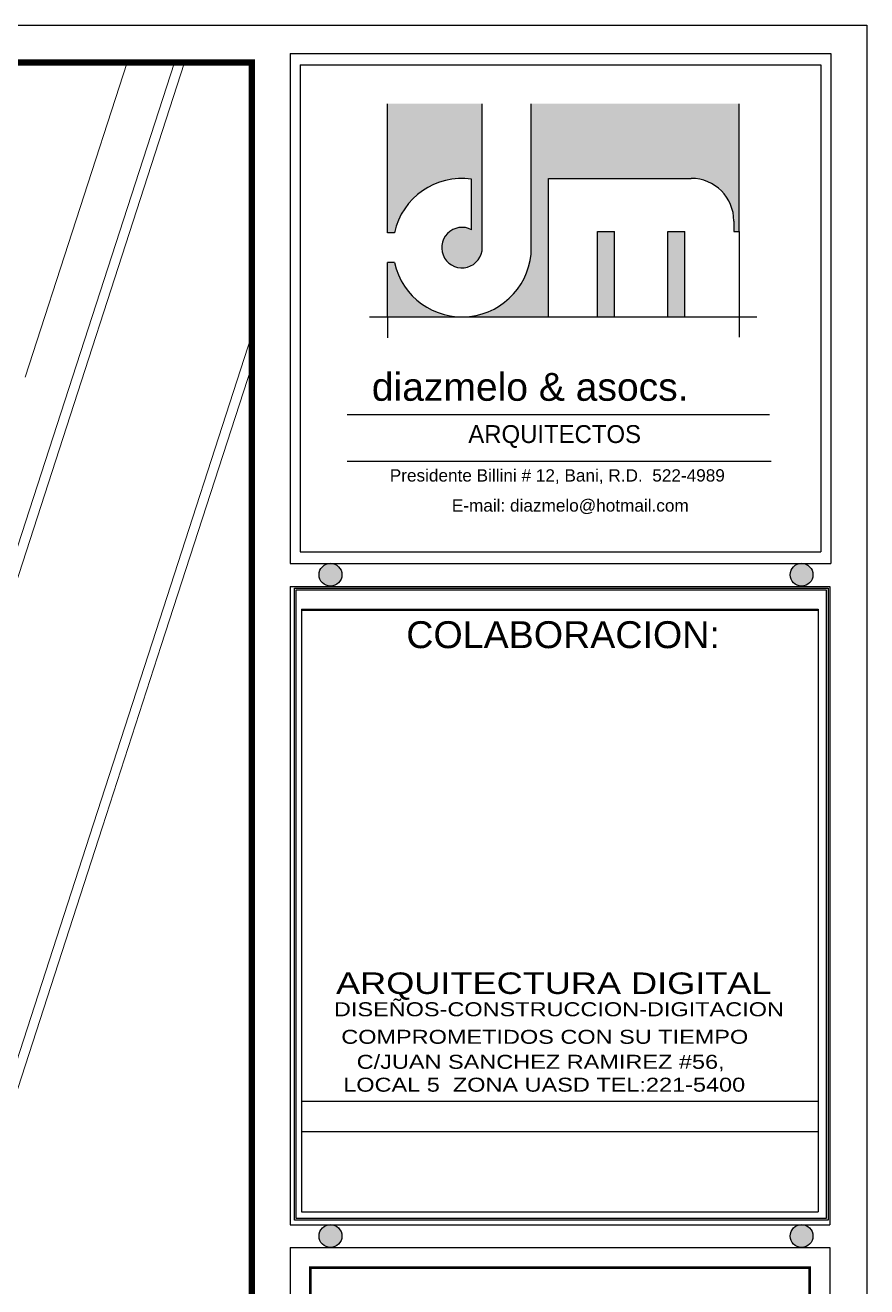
# Model space of a CAD drawing. Header units: feet. Extents: x 1019 to 2236, y -546 to 122.
# Drawn here: x 1126.45 to 1139.54, y -509.61 to -489.98 of the extents above; entities that cross this region are included whole.
import ezdxf
from ezdxf.enums import TextEntityAlignment as Align

# ---------------------------------------------------------------- set-up
doc = ezdxf.new("R2010")
doc.units = ezdxf.units.FT
doc.header["$LTSCALE"] = 0.05
doc.header["$MEASUREMENT"] = 0
doc.layers.add('A-GENM', color=8, linetype='Continuous', lineweight=9)
for name, color, linetype in [('HOJA', 7, 'Continuous'), ('MARCO', 1, 'Continuous'), ('TARGETA', 7, 'Continuous'), ('TEXTO', 2, 'Continuous'), ('textos', 7, 'Continuous'), ('TEXXT', 2, 'Continuous')]:
    doc.layers.add(name, color=color, linetype=linetype)
doc.styles.add('DAMIAN', font='arial.ttf', dxfattribs={"height": 0.12})
doc.styles.get("Standard").update_dxf_attribs({"font": 'arial.ttf'})

# ---------------------------------------------------------------- blocks, each defined once
blk = doc.blocks.new('A$C6FFE63EF')
at = {"layer": 'TEXTO', "ltscale": 0.05}
h = blk.add_hatch(color=256, dxfattribs=at)
h.paths.add_polyline_path([(1.3194, 2.8698), (1.3194, 2.4792, 3.622679), (1.4014, 2.3421), (1.4014, 3.4489), (0.6717, 3.4489), (0.6717, 2.4568), (0.7252, 2.4568, -0.391497)])
h.paths.add_polyline_path([(1.2457, 1.8091, -0.351969), (0.7252, 2.2273), (0.6717, 2.2273), (0.6717, 1.8091)])
h.paths.add_polyline_path([(1.9098, 2.875), (3.0084, 2.875, -0.414214), (3.3364, 2.547), (3.3364, 2.4661), (3.3774, 2.4661), (3.3774, 3.4489), (1.7786, 3.4489), (1.7786, 2.3421, -0.414214), (1.2457, 1.8091), (1.9098, 1.8091)])
h.paths.add_polyline_path([(2.4181, 2.465), (2.2869, 2.465), (2.2869, 1.8091), (2.4181, 1.8091)], flags=17)
h.paths.add_polyline_path([(2.9592, 2.465), (2.828, 2.465), (2.828, 1.8091), (2.9592, 1.8091)], flags=17)
for p, q in [((0.6714, 2.4562), (0.6714, 3.4482)), ((1.4011, 2.3414), (1.4011, 3.4482)), ((1.7783, 2.3414), (1.7783, 3.4482)), ((3.3771, 2.4654), (3.3771, 3.4482)), ((1.3191, 2.4786), (1.3191, 2.8692)), ((1.9095, 1.8084), (1.9095, 2.8743)), ((1.9095, 2.8743), (3.0081, 2.8743)), ((3.3361, 2.5463), (3.3361, 2.4654)), ((0.7249, 2.4562), (0.6714, 2.4562)), ((2.2866, 1.8084), (2.2866, 2.4644)), ((2.2866, 2.4644), (2.4178, 2.4644)), ((2.4178, 1.8084), (2.4178, 2.4644)), ((2.8277, 1.8084), (2.8277, 2.4644)), ((2.8277, 2.4644), (2.9589, 2.4644)), ((2.9589, 1.8084), (2.9589, 2.4644)), ((3.3361, 2.4654), (3.3771, 2.4654)), ((3.3771, 2.4654), (3.3771, 1.6532)), ((0.6714, 1.8084), (0.6714, 2.2266)), ((0.7249, 2.2266), (0.6714, 2.2266)), ((0.5343, 1.8084), (3.5121, 1.8084)), ((0.6714, 1.8084), (0.6714, 1.647)), ((0.3624, 1.0575), (3.6096, 1.0575)), ((0.3624, 0.6981), (3.6224, 0.6981))]:
    blk.add_line(p, q, dxfattribs=at)
for centre, radius, start, end in [((1.2454, 2.3414), 0.5329, 82.04117, 167.56191), ((3.0081, 2.5463), 0.328, 0, 90), ((1.2454, 2.3414), 0.1558, 61.72629, 0), ((1.2454, 2.3414), 0.5329, 192.43809, 0)]:
    blk.add_arc(centre, radius, start, end, dxfattribs=at)
at = {"layer": 'TEXTO', "ltscale": 0.3, "width": 13.011413, "attachment_point": 1}
for s, insert, char_height in [('{\\fSwis721 Blk BT|b0|i0|c0|p34;diazmelo & asocs.}', (0.5516, 1.3777), 0.214894), ('{\\fComic Sans MS|b0|i0|c0|p66;ARQUITECTOS}', (1.2935, 0.9754), 0.137532), ('{\\fArial|b0|i0|c0|p34;Presidente Billini # 12, Bani, R.D.  522-4989}', (0.6897, 0.6358), 0.094553), ('{\\fArial|b0|i0|c0|p34;E-mail: diazmelo@hotmail.com}', (1.1668, 0.4046), 0.094553)]:
    blk.add_mtext(s, dxfattribs=dict(at, insert=insert, char_height=char_height))

msp = doc.modelspace()

# ---------------------------------------------------------------- hatches: boundary and pattern name
at = {"layer": 'textos'}
h = msp.add_hatch(color=7, dxfattribs=at)
h.paths.add_polyline_path([(1131.377, -498.531, 1), (1131.022, -498.531, 1)])
h.paths.add_polyline_path([(1138.703, -498.531, 1), (1138.348, -498.531, 1)])
h = msp.add_hatch(color=7, dxfattribs=at)
h.paths.add_polyline_path([(1131.377, -508.823, 1), (1131.022, -508.823, 1)])
h.paths.add_polyline_path([(1138.703, -508.823, 1), (1138.348, -508.823, 1)])

# ---------------------------------------------------------------- linework, layer by layer
at = {"layer": 'A-GENM'}
for points in [[(1122.257, -510.681), (1122.549, -509.779), (1125.18, -501.655), (1126.094, -498.833), (1128.774, -490.558)], [(1122.4, -510.727), (1122.692, -509.825), (1125.323, -501.701), (1126.236, -498.88), (1128.931, -490.558)], [(1126.452, -495.455), (1128.038, -490.558)]]:
    msp.add_lwpolyline(points, dxfattribs=at)
for points in [[(1124.312, -510.827, 0.213422), (1125.05, -510.009), (1127.511, -502.409), (1128.424, -499.588), (1129.976, -494.796)], [(1124.252, -511.012, 0.236068), (1125.193, -510.055), (1127.654, -502.456), (1128.567, -499.634), (1129.976, -495.283)]]:
    msp.add_lwpolyline(points, format="xyb", dxfattribs=at)
at = {"layer": 'HOJA', "color": 17, "linetype": 'Continuous'}
for p, q in [((1130.751, -506.724), (1138.786, -506.724)), ((1130.751, -507.194), (1138.786, -507.194))]:
    msp.add_line(p, q, dxfattribs=at)
at = {"layer": 'MARCO'}
msp.add_lwpolyline([(1053.536, -489.979), (1139.54, -489.979), (1139.54, -545.982), (1053.536, -545.982)], close=True, dxfattribs=at)
at = {"layer": 'MARCO', "const_width": 0.1}
msp.add_lwpolyline([(1129.976, -490.558), (1054.114, -490.558), (1054.114, -545.403), (1129.976, -545.403)], close=True, dxfattribs=at)
at = {"layer": 'TARGETA', "color": 3}
for p, q in [((1130.572, -490.421), (1138.981, -490.421)), ((1130.572, -490.421), (1130.572, -498.354)), ((1138.981, -490.421), (1138.981, -498.354)), ((1130.727, -490.596), (1138.826, -490.596)), ((1130.727, -490.596), (1130.727, -498.175)), ((1138.826, -490.596), (1138.826, -498.175)), ((1130.727, -498.175), (1138.802, -498.175)), ((1138.802, -498.175), (1138.826, -498.175)), ((1130.572, -498.354), (1138.981, -498.354)), ((1130.751, -499.065), (1130.751, -508.427)), ((1130.751, -499.065), (1138.786, -499.065)), ((1138.786, -499.065), (1138.786, -508.427)), ((1130.751, -499.083), (1130.751, -508.445)), ((1130.751, -499.083), (1138.786, -499.083)), ((1130.751, -499.083), (1130.751, -508.445)), ((1138.786, -499.083), (1138.786, -508.445)), ((1138.786, -499.083), (1138.786, -508.445)), ((1130.751, -508.445), (1138.786, -508.445)), ((1130.751, -508.445), (1138.786, -508.445)), ((1130.572, -509.001), (1138.965, -509.001)), ((1130.572, -509.001), (1130.572, -514.502)), ((1138.965, -509.001), (1138.965, -514.502))]:
    msp.add_line(p, q, dxfattribs=at)
at = {"layer": 'textos', "color": 7}
for p, q in [((1130.572, -498.712), (1130.572, -508.646)), ((1130.572, -498.712), (1138.965, -498.712)), ((1130.572, -498.712), (1138.965, -498.712)), ((1130.572, -498.712), (1138.965, -498.712)), ((1130.64, -508.577), (1130.64, -498.739)), ((1130.64, -498.739), (1138.938, -498.739)), ((1130.667, -508.55), (1130.667, -498.766)), ((1130.667, -498.766), (1138.911, -498.766)), ((1138.911, -498.766), (1138.911, -508.55)), ((1138.938, -498.739), (1138.938, -508.577)), ((1138.965, -498.712), (1138.965, -508.646)), ((1130.572, -508.646), (1138.965, -508.646)), ((1138.938, -508.577), (1130.64, -508.577)), ((1138.911, -508.55), (1130.667, -508.55)), ((1130.572, -509.001), (1138.965, -509.001))]:
    msp.add_line(p, q, dxfattribs=at)
for centre in [(1131.199, -498.531), (1138.526, -498.531), (1131.199, -508.823), (1131.199, -508.823), (1138.526, -508.823), (1138.526, -508.823)]:
    msp.add_circle(centre, 0.178, dxfattribs=at)
at = {"layer": 'TEXXT', "const_width": 0.0419}
msp.add_lwpolyline([(1130.886, -509.315), (1138.651, -509.315), (1138.651, -514.187), (1130.886, -514.187), (1130.886, -509.315)], dxfattribs=at)

# ---------------------------------------------------------------- block references
at = {"xscale": 2.022264805525907, "yscale": 2.022264805525907, "zscale": 2.022264805525907}
msp.add_blockref('A$C6FFE63EF', (1130.727, -498.175), dxfattribs=at)

# ---------------------------------------------------------------- texts
at = {"layer": 'textos', "color": 7, "style": 'DAMIAN', "width": 1.2}
for s, height, p in [('ARQUITECTURA DIGITAL', 0.33516, (1131.286, -504.72)), ('DISEÑOS-CONSTRUCCION-DIGITACION', 0.21785, (1131.253, -505.184)), ('COMPROMETIDOS CON SU TIEMPO', 0.21785, (1131.367, -505.613)), ('C/JUAN SANCHEZ RAMIREZ #56,  ', 0.21785, (1131.607, -506.002)), ('LOCAL 5  ZONA UASD TEL:221-5400', 0.21785, (1131.398, -506.358))]:
    msp.add_text(s, height=height, dxfattribs=at).set_placement(p, align=Align.TOP_LEFT)
at = {"layer": 'textos', "color": 7, "insert": (1132.378, -499.254), "char_height": 0.41895, "width": 7.7431, "attachment_point": 1, "style": 'DAMIAN'}
msp.add_mtext('COLABORACION:', dxfattribs=at)

doc.saveas('drawing.dxf')
